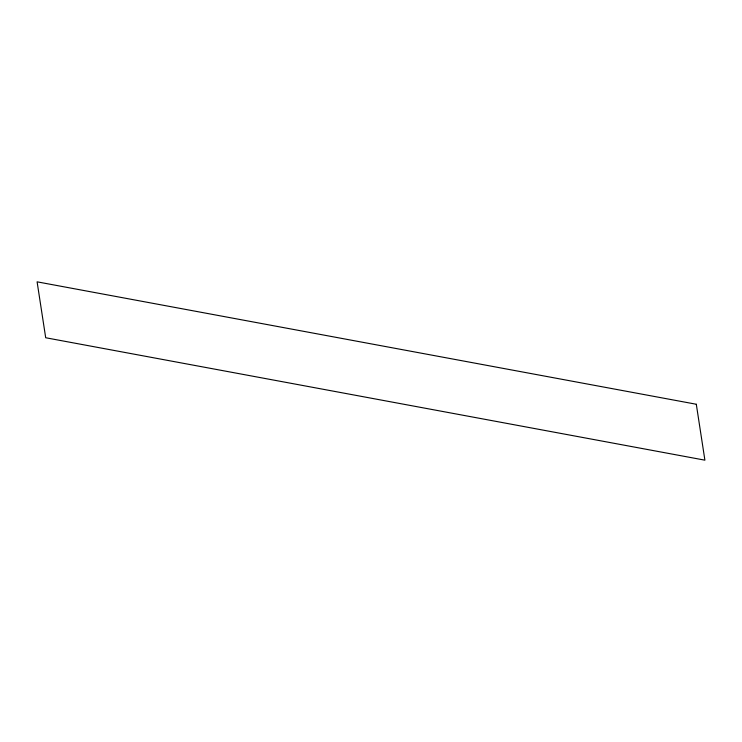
<?xml version="1.0" encoding="UTF-8"?>
<svg xmlns="http://www.w3.org/2000/svg" width="742" height="742" viewBox="0 0 742 742"><rect width="100%" height="100%" fill="white"/><g stroke="black" fill="none" stroke-linecap="round" stroke-linejoin="round"><path stroke-width="1.11" d="M696.302 404.251L37.1 281.83L45.698 337.749L704.9 460.17L696.302 404.251"/></g></svg>
